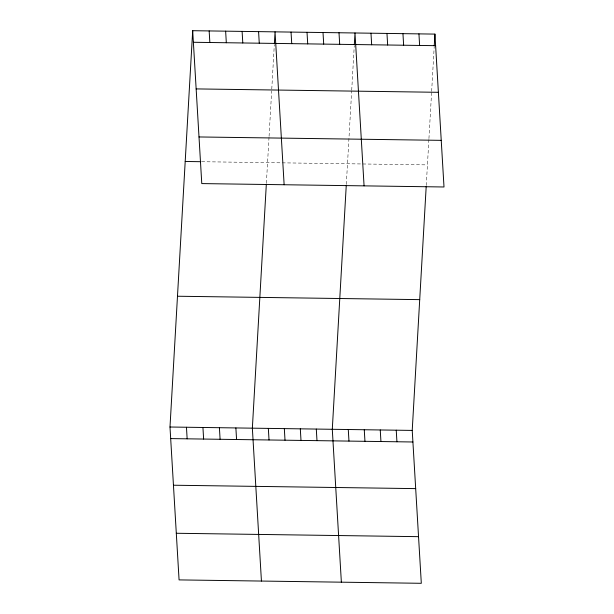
<?xml version="1.0" encoding="UTF-8"?>
<svg xmlns="http://www.w3.org/2000/svg" width="614" height="614" viewBox="0 0 614 614"><rect width="100%" height="100%" fill="white"/><g stroke="black" fill="none" stroke-linecap="round" stroke-linejoin="round"><path stroke-width="0.46" stroke-dasharray="3.07 2.3" d="M266.384 183.225L269.016 137.206M269.07 136.3L271.672 90.887M271.772 89.076L274.32 44.569M346.319 184.346L351.661 91.102M351.715 90.197L354.263 45.689M426.254 185.466L428.894 139.455M428.94 138.541L431.596 92.223M431.65 91.317L434.198 46.81M201.668 161.712L427.436 164.882"/><path stroke-width="0.92" d="M426.2 186.403L412.224 430.414L421.311 583.3L179.073 579.9L169.994 427.014L192.689 30.7L434.927 34.1L444.006 186.986L201.776 183.586L192.689 30.7M266.33 184.162L252.354 428.173L261.434 581.059M274.374 43.663L275.049 31.859L284.136 184.737M346.265 185.282L332.289 429.293L341.369 582.179M354.309 44.784L354.992 32.979L364.071 185.858M434.251 45.904L434.927 34.1M193.379 42.274L435.618 45.674M196.15 88.907L438.388 92.307M199.005 136.953L441.236 140.353M185.198 161.482L200.755 161.705M177.484 296.232L419.715 299.632M169.994 427.014L412.224 430.414M170.677 438.596L412.915 441.988M173.447 485.221L415.686 488.621M176.302 533.267L418.541 536.667M418.94 33.87L419.623 45.451M402.953 33.647L403.636 45.221M386.966 33.425L387.649 44.999M396.237 430.191L396.928 441.765M370.979 33.202L371.662 44.776M380.25 429.969L380.941 441.543M364.263 429.746L364.954 441.32M339.005 32.749L339.688 44.331M348.276 429.516L348.967 441.09M323.01 32.527L323.701 44.101M307.023 32.304L307.714 43.878M316.302 429.071L316.985 440.645M291.036 32.081L291.727 43.655M300.315 428.848L300.998 440.422M284.328 428.618L285.011 440.2M258.578 31.621L259.269 43.203M268.341 428.395L269.024 439.969M242.108 31.391L242.791 42.965M225.637 31.16L226.32 42.734M235.876 427.943L236.567 439.517M209.159 30.93L209.85 42.504M219.405 427.712L220.096 439.286M202.935 427.482L203.625 439.056M186.464 427.252L187.147 438.826"/></g></svg>
